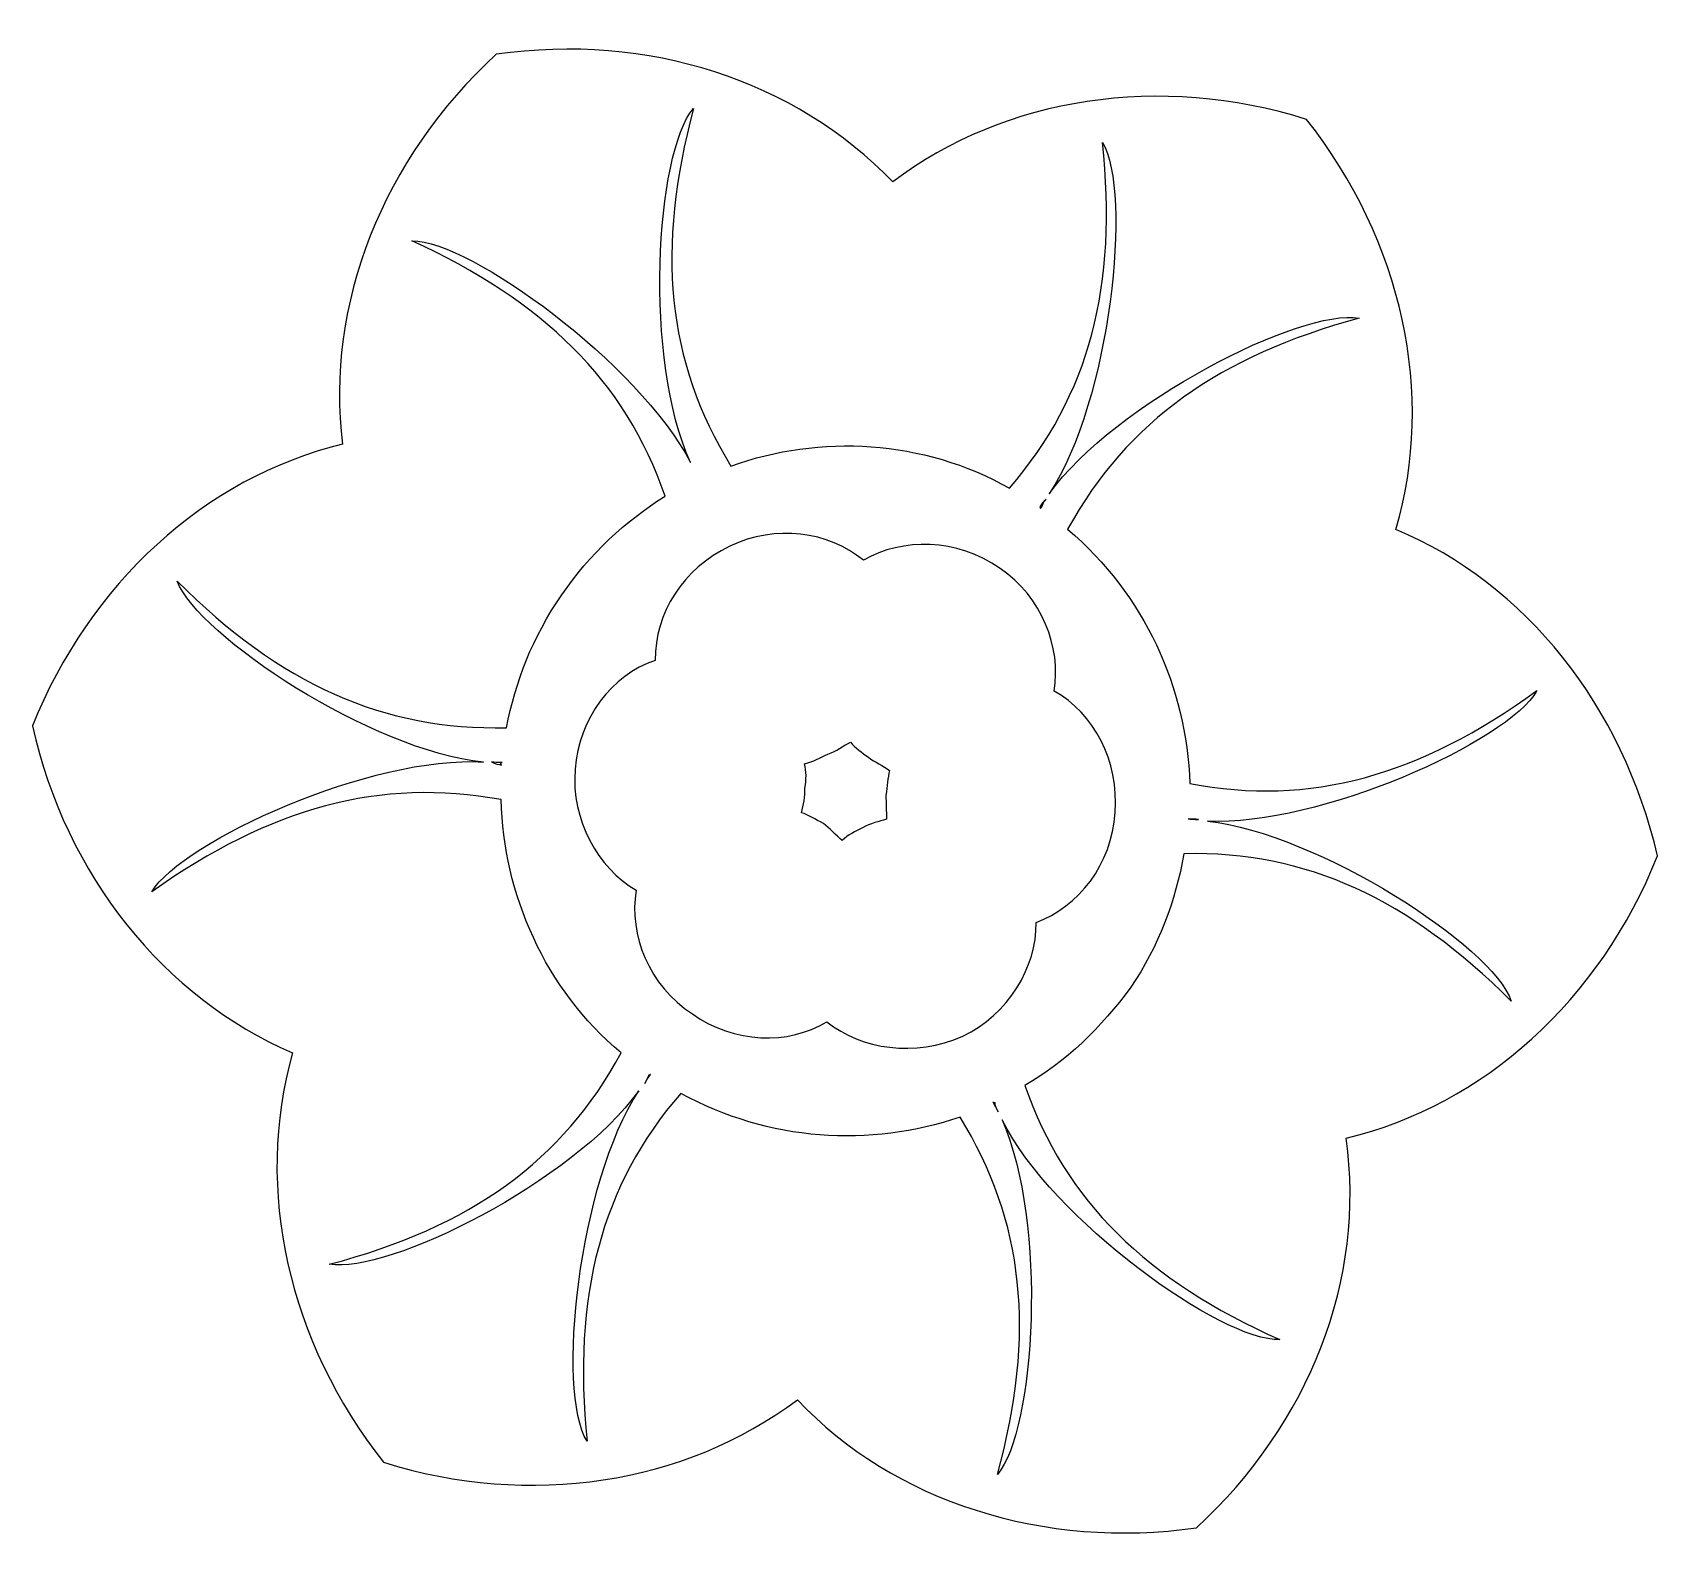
# Model space of a CAD drawing. Header units: centimetres. Extents: x -9.4 to 9.4, y -8.7 to 8.7.
import ezdxf

# ---------------------------------------------------------------- set-up
doc = ezdxf.new("R2010")
doc.units = ezdxf.units.CM
doc.header["$MEASUREMENT"] = 0
doc.layers.add('Camada 1', color=7, linetype='Continuous')

msp = doc.modelspace()

# ---------------------------------------------------------------- linework, layer by layer
at = {"layer": 'Camada 1'}
for points, knots in [([(9.35772, -0.74664), (8.69719, -2.40679), (7.35837, -3.61909), (5.77119, -3.99882), (5.77119, -3.99882), (6.00164, -5.61519), (5.34929, -7.29479), (4.04775, -8.48761), (4.04775, -8.48761), (2.30158, -8.73751), (0.56022, -8.19223), (-0.54812, -7.0124), (-0.54812, -7.0124), (-1.84561, -7.98776), (-3.63073, -8.26041), (-5.31361, -7.73294), (-5.31361, -7.73294), (-6.40901, -6.34869), (-6.80986, -4.58789), (-6.36197, -3.01695), (-6.36197, -3.01695), (-7.8412, -2.37923), (-8.97473, -0.97217), (-9.35772, 0.75127), (-9.35772, 0.75127), (-8.70534, 2.38219), (-7.37461, 3.61475), (-5.78584, 3.99533), (-5.78584, 3.99533), (-5.99116, 5.60357), (-5.32009, 7.29376), (-4.01615, 8.48735), (-4.01615, 8.48735), (-2.27157, 8.73889), (-0.57572, 8.18713), (0.55053, 7.01785), (0.55053, 7.01785), (1.84876, 7.99887), (3.63234, 8.26663), (5.31684, 7.7376), (5.31684, 7.7376), (6.42036, 6.33869), (6.80338, 4.56575), (6.34403, 3.01511), (6.34403, 3.01511), (7.8452, 2.38383), (8.95846, 0.97196), (9.35772, -0.74664)], [0, 0, 0, 0, 0.07692308, 0.07692308, 0.07692308, 0.07692308, 0.15384615, 0.15384615, 0.15384615, 0.15384615, 0.23076923, 0.23076923, 0.23076923, 0.23076923, 0.30769231, 0.30769231, 0.30769231, 0.30769231, 0.38461538, 0.38461538, 0.38461538, 0.38461538, 0.46153846, 0.46153846, 0.46153846, 0.46153846, 0.53846154, 0.53846154, 0.53846154, 0.53846154, 0.61538462, 0.61538462, 0.61538462, 0.61538462, 0.69230769, 0.69230769, 0.69230769, 0.69230769, 0.76923077, 0.76923077, 0.76923077, 0.76923077, 0.84615385, 0.84615385, 0.84615385, 0.84615385, 1, 1, 1, 1]), ([(5.92208, 5.44773), (5.25192, 5.56782), (3.10003, 4.46671), (2.35026, 3.42242), (2.35026, 3.42242), (3.06106, 4.49837), (3.30932, 6.90423), (2.96528, 7.47303), (2.96528, 7.47303), (3.14223, 5.82909), (2.81764, 4.55679), (1.89422, 3.48893), (1.89422, 3.48893), (0.89947, 4.05125), (-0.28523, 4.11374), (-1.3133, 3.74454), (-1.3133, 3.74454), (-2.0598, 4.95355), (-2.17502, 6.25181), (-1.74499, 7.86413), (-1.74499, 7.86413), (-2.18393, 7.35131), (-2.32027, 4.95842), (-1.77907, 3.7851), (-1.77907, 3.7851), (-2.37629, 4.92516), (-4.3091, 6.33865), (-4.98741, 6.33865), (-4.98741, 6.33865), (-3.47981, 5.64732), (-2.53123, 4.73366), (-2.07202, 3.39646), (-2.07202, 3.39646), (-2.53126, 3.11084), (-2.94345, 2.72783), (-3.26235, 2.2588), (-3.26235, 2.2588), (-3.59988, 1.77519), (-3.79546, 1.25587), (-3.89849, 0.73009), (-3.89849, 0.73009), (-5.31361, 0.69763), (-6.50559, 1.22833), (-7.69029, 2.41948), (-7.69029, 2.41948), (-7.45415, 1.78818), (-5.44832, 0.4591), (-4.16223, 0.33411), (-4.16223, 0.33411), (-5.44832, 0.41849), (-7.62941, -0.57794), (-7.98482, -1.16049), (-7.98482, -1.16049), (-6.61436, -0.19002), (-5.35989, 0.1556), (-3.9594, -0.09914), (-3.9594, -0.09914), (-3.9326, -1.18486), (-3.45952, -2.28026), (-2.57751, -3.01699), (-2.57751, -3.01699), (-3.25021, -4.25683), (-4.30667, -5.02282), (-5.93925, -5.45126), (-5.93925, -5.45126), (-5.26657, -5.5681), (-3.12279, -4.50029), (-2.37629, -3.45194), (-2.37629, -3.45194), (-3.06762, -4.51818), (-3.32644, -6.907), (-2.97107, -7.49123), (-2.97107, -7.49123), (-3.13982, -5.82295), (-2.81446, -4.55062), (-1.89183, -3.48282), (-1.89183, -3.48282), (-0.8776, -4.03617), (0.28929, -4.11248), (1.32463, -3.75545), (1.32463, -3.75545), (2.06142, -4.94496), (2.20421, -6.25621), (1.75463, -7.87258), (1.75463, -7.87258), (2.19447, -7.36299), (2.33237, -4.97092), (1.80821, -3.78792), (1.80821, -3.78792), (2.38595, -4.94013), (4.33818, -6.34223), (5.00845, -6.31956), (5.00845, -6.31956), (3.47977, -5.63953), (2.53198, -4.721), (2.0711, -3.3903), (2.0711, -3.3903), (2.54497, -3.12257), (2.94745, -2.72334), (3.2931, -2.26079), (3.2931, -2.26079), (3.60957, -1.79018), (3.80753, -1.26926), (3.90328, -0.72234), (3.90328, -0.72234), (5.31682, -0.68829), (6.49823, -1.24656), (7.67314, -2.41983), (7.67314, -2.41983), (7.45893, -1.78364), (5.44339, -0.48705), (4.1759, -0.34751), (4.1759, -0.34751), (5.44984, -0.40916), (7.64229, 0.56779), (7.96852, 1.1585), (7.96852, 1.1585), (6.62311, 0.17507), (5.35248, -0.18032), (3.97143, 0.08744), (3.97143, 0.08744), (3.93415, 1.19747), (3.45052, 2.2588), (2.56446, 3.0167), (2.56446, 3.0167), (3.25259, 4.26795), (4.31714, 5.0112), (5.92208, 5.44773)], [0, 0, 0, 0, 0.03030303, 0.03030303, 0.03030303, 0.03030303, 0.06060606, 0.06060606, 0.06060606, 0.06060606, 0.09090909, 0.09090909, 0.09090909, 0.09090909, 0.12121212, 0.12121212, 0.12121212, 0.12121212, 0.15151515, 0.15151515, 0.15151515, 0.15151515, 0.18181818, 0.18181818, 0.18181818, 0.18181818, 0.21212121, 0.21212121, 0.21212121, 0.21212121, 0.24242424, 0.24242424, 0.24242424, 0.24242424, 0.27272727, 0.27272727, 0.27272727, 0.27272727, 0.3030303, 0.3030303, 0.3030303, 0.3030303, 0.33333333, 0.33333333, 0.33333333, 0.33333333, 0.36363636, 0.36363636, 0.36363636, 0.36363636, 0.39393939, 0.39393939, 0.39393939, 0.39393939, 0.42424242, 0.42424242, 0.42424242, 0.42424242, 0.45454545, 0.45454545, 0.45454545, 0.45454545, 0.48484848, 0.48484848, 0.48484848, 0.48484848, 0.51515152, 0.51515152, 0.51515152, 0.51515152, 0.54545455, 0.54545455, 0.54545455, 0.54545455, 0.57575758, 0.57575758, 0.57575758, 0.57575758, 0.60606061, 0.60606061, 0.60606061, 0.60606061, 0.63636364, 0.63636364, 0.63636364, 0.63636364, 0.66666667, 0.66666667, 0.66666667, 0.66666667, 0.6969697, 0.6969697, 0.6969697, 0.6969697, 0.72727273, 0.72727273, 0.72727273, 0.72727273, 0.75757576, 0.75757576, 0.75757576, 0.75757576, 0.78787879, 0.78787879, 0.78787879, 0.78787879, 0.81818182, 0.81818182, 0.81818182, 0.81818182, 0.84848485, 0.84848485, 0.84848485, 0.84848485, 0.87878788, 0.87878788, 0.87878788, 0.87878788, 0.90909091, 0.90909091, 0.90909091, 0.90909091, 0.93939394, 0.93939394, 0.93939394, 0.93939394, 1, 1, 1, 1]), ([(2.24476, 3.27315), (2.26913, 3.31046), (2.27886, 3.33482), (2.31614, 3.35753), (2.31614, 3.35753), (2.27886, 3.33483), (2.28045, 3.2926), (2.25288, 3.25527), (2.25288, 3.25527), (2.25288, 3.25527), (2.24476, 3.27315), (2.24476, 3.27315)], [0, 0, 0, 0, 0.25, 0.25, 0.25, 0.25, 0.5, 0.5, 0.5, 0.5, 1, 1, 1, 1]), ([(2.20098, -1.51586), (2.20908, -2.02704), (1.8829, -2.57231), (1.35709, -2.82547), (1.35709, -2.82547), (0.80205, -3.06407), (0.19515, -2.98126), (-0.21057, -2.65672), (-0.21057, -2.65672), (-0.652, -2.93099), (-1.2784, -2.90659), (-1.75796, -2.56748), (-1.75796, -2.56748), (-2.25699, -2.23966), (-2.48988, -1.6603), (-2.4063, -1.14262), (-2.4063, -1.14262), (-2.84773, -0.88132), (-3.15362, -0.33604), (-3.10898, 0.25142), (-3.10898, 0.25142), (-3.06194, 0.83723), (-2.68869, 1.33706), (-2.1872, 1.50584), (-2.1872, 1.50584), (-2.1872, 2.04628), (-1.87078, 2.56394), (-1.3263, 2.82034), (-1.3263, 2.82034), (-0.79888, 3.07516), (-0.19436, 2.99078), (0.21294, 2.65974), (0.21294, 2.65974), (0.66575, 2.91938), (1.28077, 2.91125), (1.78877, 2.5656), (1.78877, 2.5656), (2.26912, 2.22804), (2.49306, 1.66488), (2.40872, 1.15048), (2.40872, 1.15048), (2.86793, 0.89891), (3.15522, 0.3439), (3.11137, -0.24517), (3.11137, -0.24517), (3.07405, -0.84888), (2.69106, -1.3292), (2.20098, -1.51586)], [0, 0, 0, 0, 0.07692308, 0.07692308, 0.07692308, 0.07692308, 0.15384615, 0.15384615, 0.15384615, 0.15384615, 0.23076923, 0.23076923, 0.23076923, 0.23076923, 0.30769231, 0.30769231, 0.30769231, 0.30769231, 0.38461538, 0.38461538, 0.38461538, 0.38461538, 0.46153846, 0.46153846, 0.46153846, 0.46153846, 0.53846154, 0.53846154, 0.53846154, 0.53846154, 0.61538462, 0.61538462, 0.61538462, 0.61538462, 0.69230769, 0.69230769, 0.69230769, 0.69230769, 0.76923077, 0.76923077, 0.76923077, 0.76923077, 0.84615385, 0.84615385, 0.84615385, 0.84615385, 1, 1, 1, 1]), ([(0.26981, 0.38932), (0.19517, 0.44449), (0.11725, 0.49809), (0.06206, 0.56299), (0.06206, 0.56299), (-0.03205, 0.51753), (-0.09373, 0.45747), (-0.19758, 0.42668), (-0.19758, 0.42668), (-0.28846, 0.38122), (-0.3631, 0.3423), (-0.46616, 0.31307), (-0.46616, 0.31307), (-0.44507, 0.22869), (-0.44346, 0.13453), (-0.46129, 0.03229), (-0.46129, 0.03229), (-0.45965, -0.06185), (-0.4759, -0.16403), (-0.50264, -0.25007), (-0.50264, -0.25007), (-0.41908, -0.27441), (-0.3436, -0.32632), (-0.24787, -0.37342), (-0.24787, -0.37342), (-0.17484, -0.42861), (-0.1083, -0.50807), (-0.03202, -0.56977), (-0.03202, -0.56977), (0.03288, -0.50487), (0.12377, -0.46267), (0.20002, -0.42369), (0.20002, -0.42369), (0.29254, -0.37342), (0.39317, -0.34746), (0.47757, -0.32474), (0.47757, -0.32474), (0.4759, -0.2306), (0.47265, -0.13808), (0.47106, -0.0456), (0.47106, -0.0456), (0.49051, 0.05664), (0.49051, 0.14752), (0.51326, 0.23843), (0.51326, 0.23843), (0.43692, 0.29037), (0.34445, 0.33416), (0.26981, 0.38932)], [0, 0, 0, 0, 0.07692308, 0.07692308, 0.07692308, 0.07692308, 0.15384615, 0.15384615, 0.15384615, 0.15384615, 0.23076923, 0.23076923, 0.23076923, 0.23076923, 0.30769231, 0.30769231, 0.30769231, 0.30769231, 0.38461538, 0.38461538, 0.38461538, 0.38461538, 0.46153846, 0.46153846, 0.46153846, 0.46153846, 0.53846154, 0.53846154, 0.53846154, 0.53846154, 0.61538462, 0.61538462, 0.61538462, 0.61538462, 0.69230769, 0.69230769, 0.69230769, 0.69230769, 0.76923077, 0.76923077, 0.76923077, 0.76923077, 0.84615385, 0.84615385, 0.84615385, 0.84615385, 1, 1, 1, 1]), ([(-3.95773, 0.29844), (-3.98448, 0.31143), (-4.03076, 0.30818), (-4.0697, 0.3358), (-4.0697, 0.3358), (-4.04128, 0.32932), (-3.99585, 0.32932), (-3.94799, 0.32932), (-3.94799, 0.32932), (-3.96747, 0.31958), (-3.96747, 0.31958), (-3.95773, 0.29844)], [0, 0, 0, 0, 0.25, 0.25, 0.25, 0.25, 0.5, 0.5, 0.5, 0.5, 1, 1, 1, 1]), ([(3.9504, -0.32146), (3.99583, -0.32146), (4.02504, -0.3263), (4.07049, -0.3263), (4.07049, -0.3263), (4.02504, -0.3263), (3.97794, -0.3263), (3.9504, -0.32146)], [0, 0, 0, 0, 0.33333333, 0.33333333, 0.33333333, 0.33333333, 1, 1, 1, 1]), ([(-2.23995, -3.26529), (-2.26916, -3.30101), (-2.2935, -3.33993), (-2.30403, -3.36917), (-2.30403, -3.36917), (-2.2935, -3.33996), (-2.26916, -3.30101), (-2.25942, -3.2718), (-2.25942, -3.2718), (-2.23995, -3.26529), (-2.23995, -3.26529), (-2.23995, -3.26529)], [0, 0, 0, 0, 0.25, 0.25, 0.25, 0.25, 0.5, 0.5, 0.5, 0.5, 1, 1, 1, 1]), ([(1.73036, -3.59147), (1.72385, -3.61909), (1.74332, -3.65637), (1.76282, -3.69373), (1.76282, -3.69373), (1.74335, -3.65637), (1.72385, -3.61909), (1.7044, -3.58173), (1.7044, -3.58173), (1.70438, -3.58173), (1.71412, -3.59792), (1.73036, -3.59147)], [0, 0, 0, 0, 0.25, 0.25, 0.25, 0.25, 0.5, 0.5, 0.5, 0.5, 1, 1, 1, 1])]:
    msp.add_open_spline(points, degree=3, knots=knots, dxfattribs=at)

doc.saveas('drawing.dxf')
